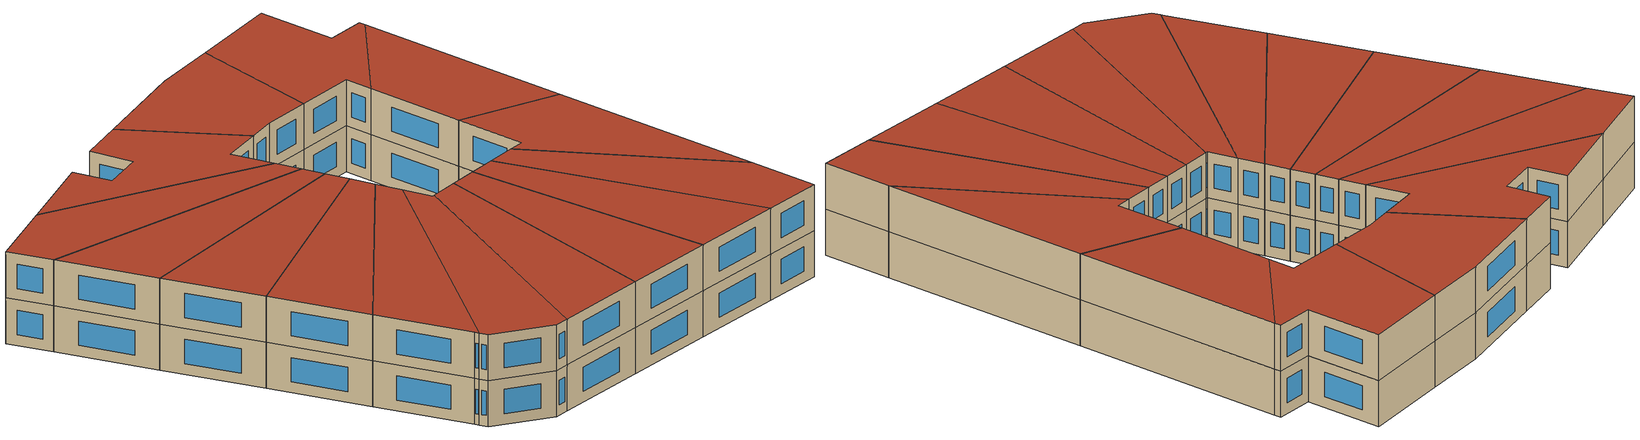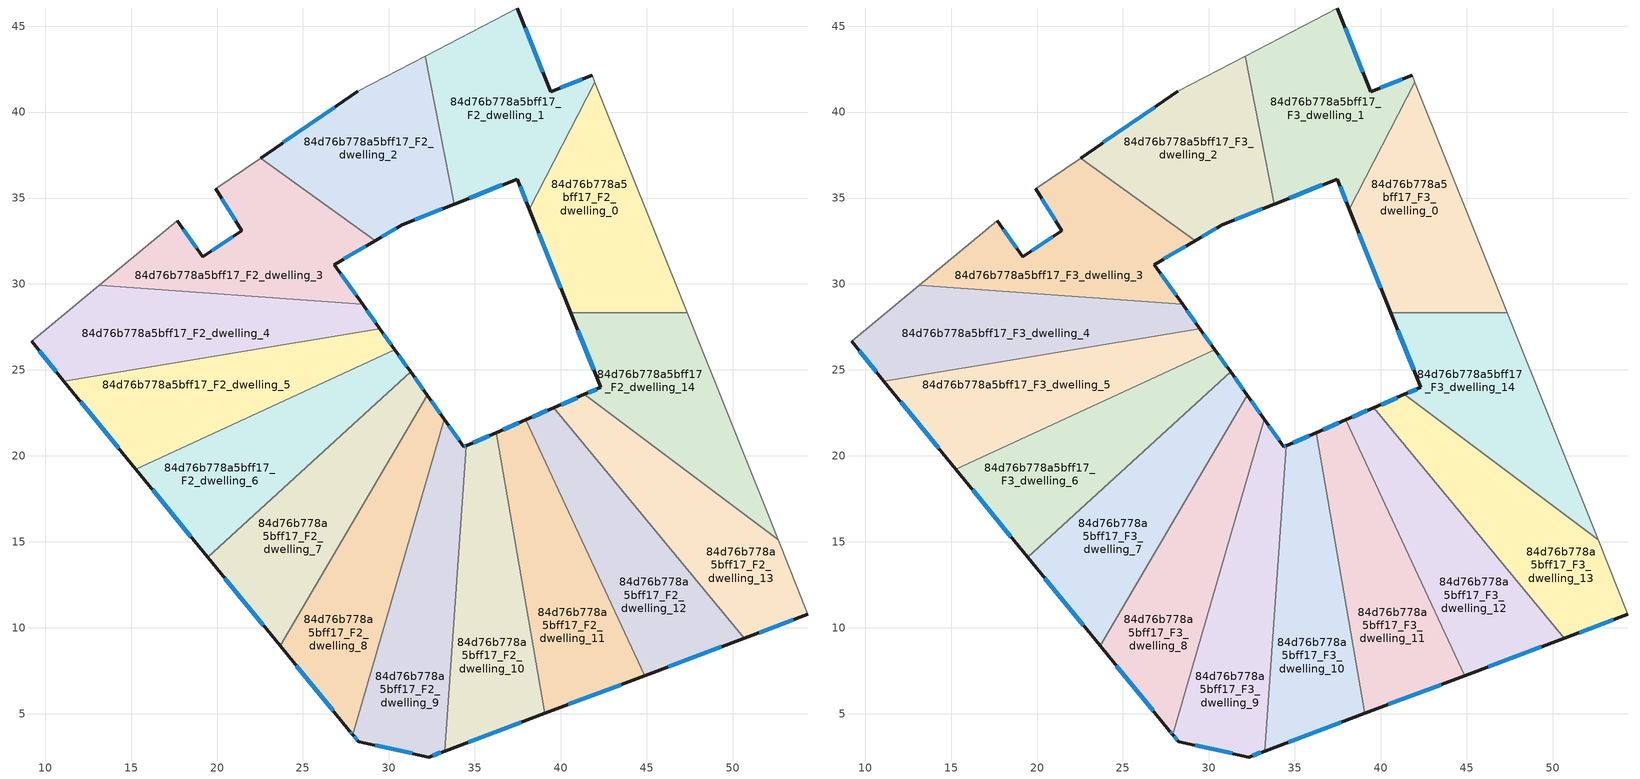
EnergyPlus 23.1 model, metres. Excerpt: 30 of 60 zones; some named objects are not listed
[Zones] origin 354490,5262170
84d76b778a5bff17_F2_dwelling_0
 floor to 84d76b778a5bff17_F1_dwelling_0 (EU_floor_Construction): 41.98,41.73 47.35,28.33 40.57,28.33 38.16,34.36 z6
 wall outside (EU_wall_Construction): 38.16,34.36 40.58,28.33 z6:9
 wall adiabatic (EU_wall_Construction): 47.35,28.33 41.98,41.73 z6:9
 wall to 84d76b778a5bff17_F2_dwelling_1 (EU_wall_Construction): 41.98,41.73 38.16,34.36 z6:9
 wall to 84d76b778a5bff17_F2_dwelling_14 (EU_wall_Construction): 40.57,28.33 47.35,28.33 z6:9
 window (EU_Window_Construction): 38.73,32.94 40.01,29.74 z6.7:8.3
84d76b778a5bff17_F2_dwelling_1
 floor to 84d76b778a5bff17_F1_dwelling_1 (EU_floor_Construction): 41.82,42.13 41.98,41.73 38.16,34.36 37.47,36.1 33.8,34.64 32.12,43.26 37.47,46.05 39.42,41.18 z6
 wall outside (EU_wall_Construction): 41.82,42.13 39.42,41.18 37.47,46.05 / 33.8,34.64 37.47,36.1 38.16,34.36 z6:9
 wall adiabatic (EU_wall_Construction): 41.98,41.73 41.82,42.13 / 37.47,46.05 32.12,43.26 z6:9
 wall to 84d76b778a5bff17_F2_dwelling_2 (EU_wall_Construction): 32.12,43.26 33.8,34.64 z6:9
 window (EU_Window_Construction): 41.26,41.91 39.98,41.4 / 37.63,35.69 38,34.77 / 34.66,34.99 36.61,35.76 / 38.96,42.32 37.92,44.91 z6.7:8.3
84d76b778a5bff17_F2_dwelling_10
 floor to 84d76b778a5bff17_F1_dwelling_10 (EU_floor_Construction): 36.24,21.35 39.07,5.02 33.24,2.83 34.49,20.59 z6
 wall outside (EU_wall_Construction): 36.24,21.35 34.49,20.59 / 33.24,2.83 39.07,5.02 z6:9
 wall to 84d76b778a5bff17_F2_dwelling_11 (EU_wall_Construction): 39.07,5.02 36.24,21.35 z6:9
 wall to 84d76b778a5bff17_F2_dwelling_9 (EU_wall_Construction): 34.49,20.59 33.24,2.83 z6:9
 window (EU_Window_Construction): 35.83,21.17 34.9,20.77 / 34.61,3.34 37.7,4.5 z6.7:8.3
84d76b778a5bff17_F2_dwelling_11
 floor to 84d76b778a5bff17_F1_dwelling_11 (EU_floor_Construction): 37.95,22.09 44.89,7.21 39.07,5.02 36.24,21.35 z6
 wall outside (EU_wall_Construction): 37.95,22.09 36.24,21.35 / 39.07,5.02 44.89,7.21 z6:9
 wall to 84d76b778a5bff17_F2_dwelling_12 (EU_wall_Construction): 44.89,7.21 37.95,22.09 z6:9
 window (EU_Window_Construction): 37.55,21.92 36.64,21.53 / 40.44,5.53 43.52,6.7 z6.7:8.3
84d76b778a5bff17_F2_dwelling_12
 floor to 84d76b778a5bff17_F1_dwelling_12 (EU_floor_Construction): 39.6,22.81 50.69,9.39 44.89,7.21 37.95,22.09 z6
 wall outside (EU_wall_Construction): 39.6,22.81 37.95,22.09 / 44.89,7.21 50.69,9.39 z6:9
 wall to 84d76b778a5bff17_F2_dwelling_13 (EU_wall_Construction): 50.69,9.39 39.6,22.81 z6:9
 window (EU_Window_Construction): 39.21,22.64 38.33,22.26 / 46.25,7.72 49.32,8.88 z6.7:8.3
84d76b778a5bff17_F2_dwelling_13
 floor to 84d76b778a5bff17_F1_dwelling_13 (EU_floor_Construction): 52.64,15.11 54.37,10.78 50.69,9.39 39.6,22.81 41.37,23.57 z6
 wall outside (EU_wall_Construction): 41.37,23.57 39.6,22.81 / 50.69,9.39 54.37,10.78 z6:9
 wall adiabatic (EU_wall_Construction): 54.37,10.78 52.64,15.11 z6:9
 wall to 84d76b778a5bff17_F2_dwelling_14 (EU_wall_Construction): 52.64,15.11 41.37,23.57 z6:9
 window (EU_Window_Construction): 40.95,23.39 40.02,22.99 / 51.55,9.72 53.51,10.46 z6.7:8.3
84d76b778a5bff17_F2_dwelling_14
 floor to 84d76b778a5bff17_F1_dwelling_14 (EU_floor_Construction): 47.35,28.33 52.64,15.11 41.37,23.57 42.31,23.98 40.57,28.33 z6
 wall outside (EU_wall_Construction): 40.58,28.33 42.31,23.98 41.37,23.57 z6:9
 wall adiabatic (EU_wall_Construction): 52.64,15.11 47.35,28.33 z6:9
 window (EU_Window_Construction): 42.09,23.89 41.59,23.67 / 40.98,27.31 41.9,25 z6.7:8.3
84d76b778a5bff17_F2_dwelling_2
 floor to 84d76b778a5bff17_F1_dwelling_2 (EU_floor_Construction): 32.12,43.26 33.8,34.64 30.78,33.44 29.21,32.52 22.53,37.32 28.18,41.2 z6
 wall outside (EU_wall_Construction): 29.21,32.52 30.78,33.44 33.8,34.64 / 28.18,41.2 22.53,37.32 z6:9
 wall adiabatic (EU_wall_Construction): 32.12,43.26 28.18,41.2 z6:9
 wall to 84d76b778a5bff17_F2_dwelling_3 (EU_wall_Construction): 22.53,37.32 29.21,32.52 z6:9
 window (EU_Window_Construction): 31.49,33.72 33.09,34.36 / 29.58,32.74 30.41,33.23 / 26.85,40.29 23.86,38.23 z6.7:8.3
84d76b778a5bff17_F2_dwelling_3
 floor to 84d76b778a5bff17_F1_dwelling_3 (EU_floor_Construction): 29.21,32.52 26.82,31.13 28.47,28.81 13.15,29.92 17.69,33.68 19.16,31.59 21.45,33.11 19.92,35.53 22.53,37.32 z6
 wall outside (EU_wall_Construction): 19.92,35.53 21.45,33.11 19.16,31.59 17.69,33.68 / 28.47,28.81 26.82,31.13 29.21,32.52 z6:9
 wall adiabatic (EU_wall_Construction): 22.53,37.32 19.92,35.53 / 17.69,33.68 13.15,29.92 z6:9
 wall to 84d76b778a5bff17_F2_dwelling_4 (EU_wall_Construction): 13.15,29.92 28.47,28.81 z6:9
 window (EU_Window_Construction): 20.91,32.75 19.7,31.94 / 20.28,34.96 21.09,33.68 / 27.38,31.45 28.65,32.19 / 28.09,29.35 27.21,30.58 / 18.82,32.08 18.04,33.19 z6.7:8.3
84d76b778a5bff17_F2_dwelling_4
 floor to 84d76b778a5bff17_F1_dwelling_4 (EU_floor_Construction): 28.47,28.81 29.47,27.4 11.1,24.35 9.21,26.66 13.15,29.92 z6
 wall outside (EU_wall_Construction): 29.47,27.4 28.47,28.81 / 9.21,26.66 11.1,24.35 z6:9
 wall adiabatic (EU_wall_Construction): 13.15,29.92 9.21,26.66 z6:9
 wall to 84d76b778a5bff17_F2_dwelling_5 (EU_wall_Construction): 11.1,24.35 29.47,27.4 z6:9
 window (EU_Window_Construction): 29.24,27.73 28.71,28.48 / 9.66,26.12 10.65,24.9 z6.7:8.3
84d76b778a5bff17_F2_dwelling_5
 floor to 84d76b778a5bff17_F1_dwelling_5 (EU_floor_Construction): 29.47,27.4 30.35,26.17 15.28,19.23 11.1,24.35 z6
 wall outside (EU_wall_Construction): 30.35,26.17 29.47,27.4 / 11.1,24.35 15.28,19.23 z6:9
 wall to 84d76b778a5bff17_F2_dwelling_6 (EU_wall_Construction): 15.28,19.23 30.35,26.17 z6:9
 window (EU_Window_Construction): 30.14,26.46 29.68,27.11 / 12.08,23.15 14.3,20.43 z6.7:8.3
84d76b778a5bff17_F2_dwelling_6
 floor to 84d76b778a5bff17_F1_dwelling_6 (EU_floor_Construction): 30.35,26.17 31.26,24.88 19.47,14.1 15.28,19.23 z6
 wall outside (EU_wall_Construction): 31.26,24.88 30.35,26.17 / 15.28,19.23 19.47,14.1 z6:9
 wall to 84d76b778a5bff17_F2_dwelling_7 (EU_wall_Construction): 19.47,14.1 31.26,24.88 z6:9
 window (EU_Window_Construction): 31.05,25.18 30.56,25.87 / 16.26,18.03 18.48,15.3 z6.7:8.3
84d76b778a5bff17_F2_dwelling_7
 floor to 84d76b778a5bff17_F1_dwelling_7 (EU_floor_Construction): 31.26,24.88 32.22,23.53 23.67,8.95 19.47,14.1 z6
 wall outside (EU_wall_Construction): 32.22,23.53 31.26,24.88 / 19.47,14.1 23.67,8.95 z6:9
 wall to 84d76b778a5bff17_F2_dwelling_8 (EU_wall_Construction): 23.67,8.95 32.22,23.53 z6:9
 window (EU_Window_Construction): 32,23.85 31.49,24.56 / 20.46,12.89 22.69,10.16 z6.7:8.3
84d76b778a5bff17_F2_dwelling_8
 floor to 84d76b778a5bff17_F1_dwelling_8 (EU_floor_Construction): 32.22,23.53 33.23,22.12 27.89,3.78 27.69,4.02 23.67,8.95 z6
 wall outside (EU_wall_Construction): 33.23,22.12 32.22,23.53 / 23.67,8.95 27.69,4.02 27.89,3.78 z6:9
 wall to 84d76b778a5bff17_F2_dwelling_9 (EU_wall_Construction): 27.89,3.78 33.23,22.12 z6:9
 window (EU_Window_Construction): 32.99,22.45 32.46,23.2 / 27.74,3.96 27.84,3.84 / 24.62,7.79 26.75,5.18 z6.7:8.3
84d76b778a5bff17_F2_dwelling_9
 floor to 84d76b778a5bff17_F1_dwelling_9 (EU_floor_Construction): 33.23,22.12 34.35,20.53 34.49,20.59 33.24,2.83 32.33,2.48 28.23,3.36 27.89,3.78 z6
 wall outside (EU_wall_Construction): 34.49,20.59 34.35,20.53 33.23,22.12 / 27.89,3.78 28.23,3.36 32.33,2.48 33.24,2.83 z6:9
 window (EU_Window_Construction): 34.09,20.9 33.49,21.74 / 34.46,20.58 34.39,20.55 / 32.54,2.56 33.03,2.74 / 29.2,3.15 31.37,2.69 / 27.97,3.68 28.15,3.46 z6.7:8.3
84d76b778a5bff17_F3_dwelling_0
 floor to 84d76b778a5bff17_F2_dwelling_0 (EU_floor_Construction): 41.98,41.73 47.35,28.33 40.57,28.33 38.16,34.36 z9
 wall outside (EU_wall_Construction): 38.16,34.36 40.58,28.33 z9:12
 wall adiabatic (EU_wall_Construction): 47.35,28.33 41.98,41.73 z9:12
 wall to 84d76b778a5bff17_F3_dwelling_1 (EU_wall_Construction): 41.98,41.73 38.16,34.36 z9:12
 wall to 84d76b778a5bff17_F3_dwelling_14 (EU_wall_Construction): 40.57,28.33 47.35,28.33 z9:12
 window (EU_Window_Construction): 38.73,32.94 40.01,29.74 z9.7:11.3
 roof outside (EU_roof_Construction): 47.35,28.33 41.98,41.73 38.16,34.36 40.58,28.33 z12
84d76b778a5bff17_F3_dwelling_1
 floor to 84d76b778a5bff17_F2_dwelling_1 (EU_floor_Construction): 41.82,42.13 41.98,41.73 38.16,34.36 37.47,36.1 33.8,34.64 32.12,43.26 37.47,46.05 39.42,41.18 z9
 wall outside (EU_wall_Construction): 41.82,42.13 39.42,41.18 37.47,46.05 / 33.8,34.64 37.47,36.1 38.16,34.36 z9:12
 wall adiabatic (EU_wall_Construction): 41.98,41.73 41.82,42.13 / 37.47,46.05 32.12,43.26 z9:12
 wall to 84d76b778a5bff17_F3_dwelling_2 (EU_wall_Construction): 32.12,43.26 33.8,34.64 z9:12
 window (EU_Window_Construction): 41.26,41.91 39.98,41.4 / 37.63,35.69 38,34.77 / 34.66,34.99 36.61,35.76 / 38.96,42.32 37.92,44.91 z9.7:11.3
 roof outside (EU_roof_Construction): 38.16,34.36 41.98,41.73 41.82,42.13 39.42,41.18 37.47,46.05 32.12,43.26 33.8,34.64 37.47,36.1 z12
84d76b778a5bff17_F3_dwelling_10
 floor to 84d76b778a5bff17_F2_dwelling_10 (EU_floor_Construction): 36.24,21.35 39.07,5.02 33.24,2.83 34.49,20.59 z9
 wall outside (EU_wall_Construction): 36.24,21.35 34.49,20.59 / 33.24,2.83 39.07,5.02 z9:12
 wall to 84d76b778a5bff17_F3_dwelling_11 (EU_wall_Construction): 39.07,5.02 36.24,21.35 z9:12
 wall to 84d76b778a5bff17_F3_dwelling_9 (EU_wall_Construction): 34.49,20.59 33.24,2.83 z9:12
 window (EU_Window_Construction): 35.83,21.17 34.9,20.77 / 34.61,3.34 37.7,4.5 z9.7:11.3
 roof outside (EU_roof_Construction): 39.07,5.02 36.24,21.35 34.49,20.59 33.24,2.83 z12
84d76b778a5bff17_F3_dwelling_11
 floor to 84d76b778a5bff17_F2_dwelling_11 (EU_floor_Construction): 37.95,22.09 44.89,7.21 39.07,5.02 36.24,21.35 z9
 wall outside (EU_wall_Construction): 37.95,22.09 36.24,21.35 / 39.07,5.02 44.89,7.21 z9:12
 wall to 84d76b778a5bff17_F3_dwelling_12 (EU_wall_Construction): 44.89,7.21 37.95,22.09 z9:12
 window (EU_Window_Construction): 37.55,21.92 36.64,21.53 / 40.44,5.53 43.52,6.7 z9.7:11.3
 roof outside (EU_roof_Construction): 44.89,7.21 37.95,22.09 36.24,21.35 39.07,5.02 z12
84d76b778a5bff17_F3_dwelling_12
 floor to 84d76b778a5bff17_F2_dwelling_12 (EU_floor_Construction): 39.6,22.81 50.69,9.39 44.89,7.21 37.95,22.09 z9
 wall outside (EU_wall_Construction): 39.6,22.81 37.95,22.09 / 44.89,7.21 50.69,9.39 z9:12
 wall to 84d76b778a5bff17_F3_dwelling_13 (EU_wall_Construction): 50.69,9.39 39.6,22.81 z9:12
 window (EU_Window_Construction): 39.21,22.64 38.33,22.26 / 46.25,7.72 49.32,8.88 z9.7:11.3
 roof outside (EU_roof_Construction): 50.69,9.39 39.6,22.81 37.95,22.09 44.89,7.21 z12
84d76b778a5bff17_F3_dwelling_13
 floor to 84d76b778a5bff17_F2_dwelling_13 (EU_floor_Construction): 52.64,15.11 54.37,10.78 50.69,9.39 39.6,22.81 41.37,23.57 z9
 wall outside (EU_wall_Construction): 41.37,23.57 39.6,22.81 / 50.69,9.39 54.37,10.78 z9:12
 wall adiabatic (EU_wall_Construction): 54.37,10.78 52.64,15.11 z9:12
 wall to 84d76b778a5bff17_F3_dwelling_14 (EU_wall_Construction): 52.64,15.11 41.37,23.57 z9:12
 window (EU_Window_Construction): 40.95,23.39 40.02,22.99 / 51.55,9.72 53.51,10.46 z9.7:11.3
 roof outside (EU_roof_Construction): 54.37,10.78 52.64,15.11 41.37,23.57 39.6,22.81 50.69,9.39 z12
84d76b778a5bff17_F3_dwelling_14
 floor to 84d76b778a5bff17_F2_dwelling_14 (EU_floor_Construction): 47.35,28.33 52.64,15.11 41.37,23.57 42.31,23.98 40.57,28.33 z9
 wall outside (EU_wall_Construction): 40.58,28.33 42.31,23.98 41.37,23.57 z9:12
 wall adiabatic (EU_wall_Construction): 52.64,15.11 47.35,28.33 z9:12
 window (EU_Window_Construction): 42.09,23.89 41.59,23.67 / 40.98,27.31 41.9,25 z9.7:11.3
 roof outside (EU_roof_Construction): 52.64,15.11 47.35,28.33 40.58,28.33 42.31,23.98 41.37,23.57 z12
84d76b778a5bff17_F3_dwelling_2
 floor to 84d76b778a5bff17_F2_dwelling_2 (EU_floor_Construction): 32.12,43.26 33.8,34.64 30.78,33.44 29.21,32.52 22.53,37.32 28.18,41.2 z9
 wall outside (EU_wall_Construction): 29.21,32.52 30.78,33.44 33.8,34.64 / 28.18,41.2 22.53,37.32 z9:12
 wall adiabatic (EU_wall_Construction): 32.12,43.26 28.18,41.2 z9:12
 wall to 84d76b778a5bff17_F3_dwelling_3 (EU_wall_Construction): 22.53,37.32 29.21,32.52 z9:12
 window (EU_Window_Construction): 31.49,33.72 33.09,34.36 / 29.58,32.74 30.41,33.23 / 26.85,40.29 23.86,38.23 z9.7:11.3
 roof outside (EU_roof_Construction): 33.8,34.64 32.12,43.26 28.18,41.2 22.53,37.32 29.21,32.52 30.78,33.44 z12
84d76b778a5bff17_F3_dwelling_3
 floor to 84d76b778a5bff17_F2_dwelling_3 (EU_floor_Construction): 29.21,32.52 26.82,31.13 28.47,28.81 13.15,29.92 17.69,33.68 19.16,31.59 21.45,33.11 19.92,35.53 22.53,37.32 z9
 wall outside (EU_wall_Construction): 19.92,35.53 21.45,33.11 19.16,31.59 17.69,33.68 / 28.47,28.81 26.82,31.13 29.21,32.52 z9:12
 wall adiabatic (EU_wall_Construction): 22.53,37.32 19.92,35.53 / 17.69,33.68 13.15,29.92 z9:12
 wall to 84d76b778a5bff17_F3_dwelling_4 (EU_wall_Construction): 13.15,29.92 28.47,28.81 z9:12
 window (EU_Window_Construction): 20.91,32.75 19.7,31.94 / 20.28,34.96 21.09,33.68 / 27.38,31.45 28.65,32.19 / 28.09,29.35 27.21,30.58 / 18.82,32.08 18.04,33.19 z9.7:11.3
 roof outside (EU_roof_Construction): 28.47,28.81 26.82,31.13 29.21,32.52 22.53,37.32 19.92,35.53 21.45,33.11 19.16,31.59 17.69,33.68 13.15,29.92 z12
84d76b778a5bff17_F3_dwelling_4
 floor to 84d76b778a5bff17_F2_dwelling_4 (EU_floor_Construction): 28.47,28.81 29.47,27.4 11.1,24.35 9.21,26.66 13.15,29.92 z9
 wall outside (EU_wall_Construction): 29.47,27.4 28.47,28.81 / 9.21,26.66 11.1,24.35 z9:12
 wall adiabatic (EU_wall_Construction): 13.15,29.92 9.21,26.66 z9:12
 wall to 84d76b778a5bff17_F3_dwelling_5 (EU_wall_Construction): 11.1,24.35 29.47,27.4 z9:12
 window (EU_Window_Construction): 29.24,27.73 28.71,28.48 / 9.66,26.12 10.65,24.9 z9.7:11.3
 roof outside (EU_roof_Construction): 29.47,27.4 28.47,28.81 13.15,29.92 9.21,26.66 11.1,24.35 z12
84d76b778a5bff17_F3_dwelling_5
 floor to 84d76b778a5bff17_F2_dwelling_5 (EU_floor_Construction): 29.47,27.4 30.35,26.17 15.28,19.23 11.1,24.35 z9
 wall outside (EU_wall_Construction): 30.35,26.17 29.47,27.4 / 11.1,24.35 15.28,19.23 z9:12
 wall to 84d76b778a5bff17_F3_dwelling_6 (EU_wall_Construction): 15.28,19.23 30.35,26.17 z9:12
 window (EU_Window_Construction): 30.14,26.46 29.68,27.11 / 12.08,23.15 14.3,20.43 z9.7:11.3
 roof outside (EU_roof_Construction): 30.35,26.17 29.47,27.4 11.1,24.35 15.28,19.23 z12
84d76b778a5bff17_F3_dwelling_6
 floor to 84d76b778a5bff17_F2_dwelling_6 (EU_floor_Construction): 30.35,26.17 31.26,24.88 19.47,14.1 15.28,19.23 z9
 wall outside (EU_wall_Construction): 31.26,24.88 30.35,26.17 / 15.28,19.23 19.47,14.1 z9:12
 wall to 84d76b778a5bff17_F3_dwelling_7 (EU_wall_Construction): 19.47,14.1 31.26,24.88 z9:12
 window (EU_Window_Construction): 31.05,25.18 30.56,25.87 / 16.26,18.03 18.48,15.3 z9.7:11.3
 roof outside (EU_roof_Construction): 31.26,24.88 30.35,26.17 15.28,19.23 19.47,14.1 z12
84d76b778a5bff17_F3_dwelling_7
 floor to 84d76b778a5bff17_F2_dwelling_7 (EU_floor_Construction): 31.26,24.88 32.22,23.53 23.67,8.95 19.47,14.1 z9
 wall outside (EU_wall_Construction): 32.22,23.53 31.26,24.88 / 19.47,14.1 23.67,8.95 z9:12
 wall to 84d76b778a5bff17_F3_dwelling_8 (EU_wall_Construction): 23.67,8.95 32.22,23.53 z9:12
 window (EU_Window_Construction): 32,23.85 31.49,24.56 / 20.46,12.89 22.69,10.16 z9.7:11.3
 roof outside (EU_roof_Construction): 23.67,8.95 32.22,23.53 31.26,24.88 19.47,14.1 z12
84d76b778a5bff17_F3_dwelling_8
 floor to 84d76b778a5bff17_F2_dwelling_8 (EU_floor_Construction): 32.22,23.53 33.23,22.12 27.89,3.78 27.69,4.02 23.67,8.95 z9
 wall outside (EU_wall_Construction): 33.23,22.12 32.22,23.53 / 23.67,8.95 27.69,4.02 27.89,3.78 z9:12
 wall to 84d76b778a5bff17_F3_dwelling_9 (EU_wall_Construction): 27.89,3.78 33.23,22.12 z9:12
 window (EU_Window_Construction): 32.99,22.45 32.46,23.2 / 27.74,3.96 27.84,3.84 / 24.62,7.79 26.75,5.18 z9.7:11.3
 roof outside (EU_roof_Construction): 27.89,3.78 33.23,22.12 32.22,23.53 23.67,8.95 27.69,4.02 z12
84d76b778a5bff17_F3_dwelling_9
 floor to 84d76b778a5bff17_F2_dwelling_9 (EU_floor_Construction): 33.23,22.12 34.35,20.53 34.49,20.59 33.24,2.83 32.33,2.48 28.23,3.36 27.89,3.78 z9
 wall outside (EU_wall_Construction): 34.49,20.59 34.35,20.53 33.23,22.12 / 27.89,3.78 28.23,3.36 32.33,2.48 33.24,2.83 z9:12
 window (EU_Window_Construction): 34.09,20.9 33.49,21.74 / 34.46,20.58 34.39,20.55 / 32.54,2.56 33.03,2.74 / 29.2,3.15 31.37,2.69 / 27.97,3.68 28.15,3.46 z9.7:11.3
 roof outside (EU_roof_Construction): 33.24,2.83 34.49,20.59 34.35,20.53 33.23,22.12 27.89,3.78 28.23,3.36 32.33,2.48 z12
[Building]
EU S2 Campaign: North Axis=0; Terrain=City; Solar Distribution=FullExterior
[Site:Location]
Budapest.Ferenc.Liszt.Intl.AP: Latitude=47.437; Longitude=19.256; Time Zone=1; Elevation=185
[SizingPeriod:WeatherFileDays]
AnnualSizingPeriod: Begin Month=1; Begin Day of Month=1; End Month=12; End Day of Month=31; Day of Week for Start Day=Monday; Use Weather File Daylight Saving Period=No; Use Weather File Rain and Snow Indicators=No
[MATERIAL]
EU_InternalMass_Material: Roughness=MediumRough; Thickness=0.1; Conductivity=1; Density=1800; Specific Heat=900; Thermal Absorptance=0.9; Solar Absorptance=0.7; Visible Absorptance=0.7
[MATERIAL:NOMASS] Roughness=MediumRough; Thermal Absorptance=0.9; Solar Absorptance=0.7; Visible Absorptance=0.7
Name | Thermal Resistance
EU_wall_NoMass | 0.832559
EU_roof_NoMass | 1.39638
EU_floor_NoMass | 0.872794
[WINDOWMATERIAL:SIMPLEGLAZINGSYSTEM]
EU_Window_SimpleGlazing: UFactor=2.79869; Solar Heat Gain Coefficient=0.75; Visible Transmittance=0.75
[CONSTRUCTION]
EU_wall_Construction: EU_wall_NoMass
EU_roof_Construction: EU_roof_NoMass
EU_floor_Construction: EU_floor_NoMass
EU_Window_Construction: EU_Window_SimpleGlazing
EU_InternalMass_Construction: EU_InternalMass_Material
[ZONE] Type=1; Multiplier=1; Ceiling Height=autocalculate; Floor Area=autocalculate; Part of Total Floor Area=Yes
Name | Volume
84d76b778a5bff17_F2_dwelling_0; 84d76b778a5bff17_F3_dwelling_0 | 197.385
84d76b778a5bff17_F2_dwelling_1; 84d76b778a5bff17_F3_dwelling_1 | 197.366
84d76b778a5bff17_F2_dwelling_10; 84d76b778a5bff17_F3_dwelling_10 | 197.343
84d76b778a5bff17_F2_dwelling_11; 84d76b778a5bff17_F3_dwelling_11; 84d76b778a5bff17_F2_dwelling_13; 84d76b778a5bff17_F3_dwelling_13; 84d76b778a5bff17_F2_dwelling_7; 84d76b778a5bff17_F3_dwelling_7 | 197.391
84d76b778a5bff17_F2_dwelling_12; 84d76b778a5bff17_F3_dwelling_12 | 197.373
84d76b778a5bff17_F2_dwelling_14; 84d76b778a5bff17_F3_dwelling_14 | 197.375
84d76b778a5bff17_F2_dwelling_2; 84d76b778a5bff17_F3_dwelling_2 | 197.383
84d76b778a5bff17_F2_dwelling_3; 84d76b778a5bff17_F3_dwelling_3 | 197.359
84d76b778a5bff17_F2_dwelling_4; 84d76b778a5bff17_F3_dwelling_4 | 197.417
84d76b778a5bff17_F2_dwelling_5; 84d76b778a5bff17_F3_dwelling_5 | 197.37
84d76b778a5bff17_F2_dwelling_6; 84d76b778a5bff17_F3_dwelling_6 | 197.358
84d76b778a5bff17_F2_dwelling_8; 84d76b778a5bff17_F3_dwelling_8 | 197.36
84d76b778a5bff17_F2_dwelling_9; 84d76b778a5bff17_F3_dwelling_9 | 197.399
[INTERNALMASS] Construction=EU_InternalMass_Construction
Name | Zone or ZoneList | Surface Area
84d76b778a5bff17_F2_dwelling_0_EU_InternalMass | 84d76b778a5bff17_F2_dwelling_0 | 65.795
84d76b778a5bff17_F2_dwelling_1_EU_InternalMass | 84d76b778a5bff17_F2_dwelling_1 | 65.7886
84d76b778a5bff17_F2_dwelling_2_EU_InternalMass | 84d76b778a5bff17_F2_dwelling_2 | 65.7945
84d76b778a5bff17_F2_dwelling_3_EU_InternalMass | 84d76b778a5bff17_F2_dwelling_3 | 65.7862
84d76b778a5bff17_F2_dwelling_4_EU_InternalMass | 84d76b778a5bff17_F2_dwelling_4 | 65.8056
84d76b778a5bff17_F2_dwelling_5_EU_InternalMass | 84d76b778a5bff17_F2_dwelling_5 | 65.79
84d76b778a5bff17_F2_dwelling_6_EU_InternalMass | 84d76b778a5bff17_F2_dwelling_6 | 65.7861
84d76b778a5bff17_F2_dwelling_7_EU_InternalMass | 84d76b778a5bff17_F2_dwelling_7 | 65.7971
84d76b778a5bff17_F2_dwelling_8_EU_InternalMass | 84d76b778a5bff17_F2_dwelling_8 | 65.7869
84d76b778a5bff17_F2_dwelling_9_EU_InternalMass | 84d76b778a5bff17_F2_dwelling_9 | 65.7996
84d76b778a5bff17_F2_dwelling_10_EU_InternalMass | 84d76b778a5bff17_F2_dwelling_10 | 65.7809
84d76b778a5bff17_F2_dwelling_11_EU_InternalMass | 84d76b778a5bff17_F2_dwelling_11 | 65.797
84d76b778a5bff17_F2_dwelling_12_EU_InternalMass | 84d76b778a5bff17_F2_dwelling_12 | 65.791
84d76b778a5bff17_F2_dwelling_13_EU_InternalMass | 84d76b778a5bff17_F2_dwelling_13 | 65.7971
84d76b778a5bff17_F2_dwelling_14_EU_InternalMass | 84d76b778a5bff17_F2_dwelling_14 | 65.7916
84d76b778a5bff17_F3_dwelling_0_EU_InternalMass | 84d76b778a5bff17_F3_dwelling_0 | 65.795
84d76b778a5bff17_F3_dwelling_1_EU_InternalMass | 84d76b778a5bff17_F3_dwelling_1 | 65.7886
84d76b778a5bff17_F3_dwelling_2_EU_InternalMass | 84d76b778a5bff17_F3_dwelling_2 | 65.7945
84d76b778a5bff17_F3_dwelling_3_EU_InternalMass | 84d76b778a5bff17_F3_dwelling_3 | 65.7862
84d76b778a5bff17_F3_dwelling_4_EU_InternalMass | 84d76b778a5bff17_F3_dwelling_4 | 65.8056
84d76b778a5bff17_F3_dwelling_5_EU_InternalMass | 84d76b778a5bff17_F3_dwelling_5 | 65.79
84d76b778a5bff17_F3_dwelling_6_EU_InternalMass | 84d76b778a5bff17_F3_dwelling_6 | 65.7861
84d76b778a5bff17_F3_dwelling_7_EU_InternalMass | 84d76b778a5bff17_F3_dwelling_7 | 65.7971
84d76b778a5bff17_F3_dwelling_8_EU_InternalMass | 84d76b778a5bff17_F3_dwelling_8 | 65.7869
84d76b778a5bff17_F3_dwelling_9_EU_InternalMass | 84d76b778a5bff17_F3_dwelling_9 | 65.7996
84d76b778a5bff17_F3_dwelling_10_EU_InternalMass | 84d76b778a5bff17_F3_dwelling_10 | 65.7809
84d76b778a5bff17_F3_dwelling_11_EU_InternalMass | 84d76b778a5bff17_F3_dwelling_11 | 65.797
84d76b778a5bff17_F3_dwelling_12_EU_InternalMass | 84d76b778a5bff17_F3_dwelling_12 | 65.791
84d76b778a5bff17_F3_dwelling_13_EU_InternalMass | 84d76b778a5bff17_F3_dwelling_13 | 65.7971
84d76b778a5bff17_F3_dwelling_14_EU_InternalMass | 84d76b778a5bff17_F3_dwelling_14 | 65.7916
[OTHEREQUIPMENT] Fuel Type=Electricity; Design Level Calculation Method=Watts/Area; Power per Zone Floor Area=1; Fraction Latent=0; Fraction Radiant=0; Fraction Lost=0; Carbon Dioxide Generation Rate=0; EndUse Subcategory=EU_Step8_InternalGains
Name | Zone or ZoneList or Space or SpaceList | Schedule
EU_Step8_InternalGain_84d76b778a5bff17_F2_dwelling_0_f000 | 84d76b778a5bff17_F2_dwelling_0 | EU_Step8_GainSchedule_84d76b778a5bff17_F2_dwelling_0_f000
EU_Step8_InternalGain_84d76b778a5bff17_F2_dwelling_1_f000 | 84d76b778a5bff17_F2_dwelling_1 | EU_Step8_GainSchedule_84d76b778a5bff17_F2_dwelling_1_f000
EU_Step8_InternalGain_84d76b778a5bff17_F2_dwelling_2_f000 | 84d76b778a5bff17_F2_dwelling_2 | EU_Step8_GainSchedule_84d76b778a5bff17_F2_dwelling_2_f000
EU_Step8_InternalGain_84d76b778a5bff17_F2_dwelling_3_f000 | 84d76b778a5bff17_F2_dwelling_3 | EU_Step8_GainSchedule_84d76b778a5bff17_F2_dwelling_3_f000
EU_Step8_InternalGain_84d76b778a5bff17_F2_dwelling_4_f000 | 84d76b778a5bff17_F2_dwelling_4 | EU_Step8_GainSchedule_84d76b778a5bff17_F2_dwelling_4_f000
EU_Step8_InternalGain_84d76b778a5bff17_F2_dwelling_5_f000 | 84d76b778a5bff17_F2_dwelling_5 | EU_Step8_GainSchedule_84d76b778a5bff17_F2_dwelling_5_f000
EU_Step8_InternalGain_84d76b778a5bff17_F2_dwelling_6_f000 | 84d76b778a5bff17_F2_dwelling_6 | EU_Step8_GainSchedule_84d76b778a5bff17_F2_dwelling_6_f000
EU_Step8_InternalGain_84d76b778a5bff17_F2_dwelling_7_f000 | 84d76b778a5bff17_F2_dwelling_7 | EU_Step8_GainSchedule_84d76b778a5bff17_F2_dwelling_7_f000
EU_Step8_InternalGain_84d76b778a5bff17_F2_dwelling_8_f000 | 84d76b778a5bff17_F2_dwelling_8 | EU_Step8_GainSchedule_84d76b778a5bff17_F2_dwelling_8_f000
EU_Step8_InternalGain_84d76b778a5bff17_F2_dwelling_9_f000 | 84d76b778a5bff17_F2_dwelling_9 | EU_Step8_GainSchedule_84d76b778a5bff17_F2_dwelling_9_f000
EU_Step8_InternalGain_84d76b778a5bff17_F2_dwelling_10_f000 | 84d76b778a5bff17_F2_dwelling_10 | EU_Step8_GainSchedule_84d76b778a5bff17_F2_dwelling_10_f000
EU_Step8_InternalGain_84d76b778a5bff17_F2_dwelling_11_f000 | 84d76b778a5bff17_F2_dwelling_11 | EU_Step8_GainSchedule_84d76b778a5bff17_F2_dwelling_11_f000
EU_Step8_InternalGain_84d76b778a5bff17_F2_dwelling_12_f000 | 84d76b778a5bff17_F2_dwelling_12 | EU_Step8_GainSchedule_84d76b778a5bff17_F2_dwelling_12_f000
EU_Step8_InternalGain_84d76b778a5bff17_F2_dwelling_13_f000 | 84d76b778a5bff17_F2_dwelling_13 | EU_Step8_GainSchedule_84d76b778a5bff17_F2_dwelling_13_f000
EU_Step8_InternalGain_84d76b778a5bff17_F2_dwelling_14_f000 | 84d76b778a5bff17_F2_dwelling_14 | EU_Step8_GainSchedule_84d76b778a5bff17_F2_dwelling_14_f000
EU_Step8_InternalGain_84d76b778a5bff17_F3_dwelling_0_f000 | 84d76b778a5bff17_F3_dwelling_0 | EU_Step8_GainSchedule_84d76b778a5bff17_F3_dwelling_0_f000
EU_Step8_InternalGain_84d76b778a5bff17_F3_dwelling_1_f000 | 84d76b778a5bff17_F3_dwelling_1 | EU_Step8_GainSchedule_84d76b778a5bff17_F3_dwelling_1_f000
EU_Step8_InternalGain_84d76b778a5bff17_F3_dwelling_2_f000 | 84d76b778a5bff17_F3_dwelling_2 | EU_Step8_GainSchedule_84d76b778a5bff17_F3_dwelling_2_f000
EU_Step8_InternalGain_84d76b778a5bff17_F3_dwelling_3_f000 | 84d76b778a5bff17_F3_dwelling_3 | EU_Step8_GainSchedule_84d76b778a5bff17_F3_dwelling_3_f000
EU_Step8_InternalGain_84d76b778a5bff17_F3_dwelling_4_f000 | 84d76b778a5bff17_F3_dwelling_4 | EU_Step8_GainSchedule_84d76b778a5bff17_F3_dwelling_4_f000
EU_Step8_InternalGain_84d76b778a5bff17_F3_dwelling_5_f000 | 84d76b778a5bff17_F3_dwelling_5 | EU_Step8_GainSchedule_84d76b778a5bff17_F3_dwelling_5_f000
EU_Step8_InternalGain_84d76b778a5bff17_F3_dwelling_6_f000 | 84d76b778a5bff17_F3_dwelling_6 | EU_Step8_GainSchedule_84d76b778a5bff17_F3_dwelling_6_f000
EU_Step8_InternalGain_84d76b778a5bff17_F3_dwelling_7_f000 | 84d76b778a5bff17_F3_dwelling_7 | EU_Step8_GainSchedule_84d76b778a5bff17_F3_dwelling_7_f000
EU_Step8_InternalGain_84d76b778a5bff17_F3_dwelling_8_f000 | 84d76b778a5bff17_F3_dwelling_8 | EU_Step8_GainSchedule_84d76b778a5bff17_F3_dwelling_8_f000
EU_Step8_InternalGain_84d76b778a5bff17_F3_dwelling_9_f000 | 84d76b778a5bff17_F3_dwelling_9 | EU_Step8_GainSchedule_84d76b778a5bff17_F3_dwelling_9_f000
EU_Step8_InternalGain_84d76b778a5bff17_F3_dwelling_10_f000 | 84d76b778a5bff17_F3_dwelling_10 | EU_Step8_GainSchedule_84d76b778a5bff17_F3_dwelling_10_f000
EU_Step8_InternalGain_84d76b778a5bff17_F3_dwelling_11_f000 | 84d76b778a5bff17_F3_dwelling_11 | EU_Step8_GainSchedule_84d76b778a5bff17_F3_dwelling_11_f000
EU_Step8_InternalGain_84d76b778a5bff17_F3_dwelling_12_f000 | 84d76b778a5bff17_F3_dwelling_12 | EU_Step8_GainSchedule_84d76b778a5bff17_F3_dwelling_12_f000
EU_Step8_InternalGain_84d76b778a5bff17_F3_dwelling_13_f000 | 84d76b778a5bff17_F3_dwelling_13 | EU_Step8_GainSchedule_84d76b778a5bff17_F3_dwelling_13_f000
EU_Step8_InternalGain_84d76b778a5bff17_F3_dwelling_14_f000 | 84d76b778a5bff17_F3_dwelling_14 | EU_Step8_GainSchedule_84d76b778a5bff17_F3_dwelling_14_f000
[ZONEVENTILATION:DESIGNFLOWRATE] Schedule=EU_AlwaysOn; Design Flow Rate Calculation Method=AirChanges/Hour; Air Changes per Hour=0.475469; Ventilation Type=Natural; Fan Pressure Rise=0; Fan Total Efficiency=1; Constant Term Coefficient=1; Temperature Term Coefficient=0; Velocity Term Coefficient=0; Velocity Squared Term Coefficient=0; Minimum Indoor Temperature=-100; Maximum Indoor Temperature=100; Delta Temperature=-100; Minimum Outdoor Temperature=-100; Maximum Outdoor Temperature=100; Maximum Wind Speed=40
Name | Zone or ZoneList or Space or SpaceList
EU_ConstantAir_84d76b778a5bff17_F2_dwelling_0 | 84d76b778a5bff17_F2_dwelling_0
EU_ConstantAir_84d76b778a5bff17_F2_dwelling_1 | 84d76b778a5bff17_F2_dwelling_1
EU_ConstantAir_84d76b778a5bff17_F2_dwelling_2 | 84d76b778a5bff17_F2_dwelling_2
EU_ConstantAir_84d76b778a5bff17_F2_dwelling_3 | 84d76b778a5bff17_F2_dwelling_3
EU_ConstantAir_84d76b778a5bff17_F2_dwelling_4 | 84d76b778a5bff17_F2_dwelling_4
EU_ConstantAir_84d76b778a5bff17_F2_dwelling_5 | 84d76b778a5bff17_F2_dwelling_5
EU_ConstantAir_84d76b778a5bff17_F2_dwelling_6 | 84d76b778a5bff17_F2_dwelling_6
EU_ConstantAir_84d76b778a5bff17_F2_dwelling_7 | 84d76b778a5bff17_F2_dwelling_7
EU_ConstantAir_84d76b778a5bff17_F2_dwelling_8 | 84d76b778a5bff17_F2_dwelling_8
EU_ConstantAir_84d76b778a5bff17_F2_dwelling_9 | 84d76b778a5bff17_F2_dwelling_9
EU_ConstantAir_84d76b778a5bff17_F2_dwelling_10 | 84d76b778a5bff17_F2_dwelling_10
EU_ConstantAir_84d76b778a5bff17_F2_dwelling_11 | 84d76b778a5bff17_F2_dwelling_11
EU_ConstantAir_84d76b778a5bff17_F2_dwelling_12 | 84d76b778a5bff17_F2_dwelling_12
EU_ConstantAir_84d76b778a5bff17_F2_dwelling_13 | 84d76b778a5bff17_F2_dwelling_13
EU_ConstantAir_84d76b778a5bff17_F2_dwelling_14 | 84d76b778a5bff17_F2_dwelling_14
EU_ConstantAir_84d76b778a5bff17_F3_dwelling_0 | 84d76b778a5bff17_F3_dwelling_0
EU_ConstantAir_84d76b778a5bff17_F3_dwelling_1 | 84d76b778a5bff17_F3_dwelling_1
EU_ConstantAir_84d76b778a5bff17_F3_dwelling_2 | 84d76b778a5bff17_F3_dwelling_2
EU_ConstantAir_84d76b778a5bff17_F3_dwelling_3 | 84d76b778a5bff17_F3_dwelling_3
EU_ConstantAir_84d76b778a5bff17_F3_dwelling_4 | 84d76b778a5bff17_F3_dwelling_4
EU_ConstantAir_84d76b778a5bff17_F3_dwelling_5 | 84d76b778a5bff17_F3_dwelling_5
EU_ConstantAir_84d76b778a5bff17_F3_dwelling_6 | 84d76b778a5bff17_F3_dwelling_6
EU_ConstantAir_84d76b778a5bff17_F3_dwelling_7 | 84d76b778a5bff17_F3_dwelling_7
EU_ConstantAir_84d76b778a5bff17_F3_dwelling_8 | 84d76b778a5bff17_F3_dwelling_8
EU_ConstantAir_84d76b778a5bff17_F3_dwelling_9 | 84d76b778a5bff17_F3_dwelling_9
EU_ConstantAir_84d76b778a5bff17_F3_dwelling_10 | 84d76b778a5bff17_F3_dwelling_10
EU_ConstantAir_84d76b778a5bff17_F3_dwelling_11 | 84d76b778a5bff17_F3_dwelling_11
EU_ConstantAir_84d76b778a5bff17_F3_dwelling_12 | 84d76b778a5bff17_F3_dwelling_12
EU_ConstantAir_84d76b778a5bff17_F3_dwelling_13 | 84d76b778a5bff17_F3_dwelling_13
EU_ConstantAir_84d76b778a5bff17_F3_dwelling_14 | 84d76b778a5bff17_F3_dwelling_14
[HVACTEMPLATE:ZONE:IDEALLOADSAIRSYSTEM] System Availability Schedule=EU_AlwaysOn; Maximum Heating Supply Air Temperature=50; Minimum Cooling Supply Air Temperature=13; Maximum Heating Supply Air Humidity Ratio=0.0156; Minimum Cooling Supply Air Humidity Ratio=0.0077; Heating Limit=NoLimit; Cooling Limit=NoLimit; Heating Availability Schedule=EU_AlwaysOn; Cooling Availability Schedule=EU_CoolingOff; Dehumidification Control Type=ConstantSensibleHeatRatio; Cooling Sensible Heat Ratio=0.7; Dehumidification Setpoint=60; Humidification Control Type=None; Humidification Setpoint=30; Outdoor Air Method=None; Outdoor Air Flow Rate per Person=0.00944; Outdoor Air Flow Rate per Zone Floor Area=0; Outdoor Air Flow Rate per Zone=0; Demand Controlled Ventilation Type=None; Outdoor Air Economizer Type=NoEconomizer; Heat Recovery Type=None; Sensible Heat Recovery Effectiveness=0.7; Latent Heat Recovery Effectiveness=0.65
Name | Template Thermostat
84d76b778a5bff17_F2_dwelling_0 | EU_HeatOnly_84d76b778a5bff17_F2_dwelling_0
84d76b778a5bff17_F2_dwelling_1 | EU_HeatOnly_84d76b778a5bff17_F2_dwelling_1
84d76b778a5bff17_F2_dwelling_2 | EU_HeatOnly_84d76b778a5bff17_F2_dwelling_2
84d76b778a5bff17_F2_dwelling_3 | EU_HeatOnly_84d76b778a5bff17_F2_dwelling_3
84d76b778a5bff17_F2_dwelling_4 | EU_HeatOnly_84d76b778a5bff17_F2_dwelling_4
84d76b778a5bff17_F2_dwelling_5 | EU_HeatOnly_84d76b778a5bff17_F2_dwelling_5
84d76b778a5bff17_F2_dwelling_6 | EU_HeatOnly_84d76b778a5bff17_F2_dwelling_6
84d76b778a5bff17_F2_dwelling_7 | EU_HeatOnly_84d76b778a5bff17_F2_dwelling_7
84d76b778a5bff17_F2_dwelling_8 | EU_HeatOnly_84d76b778a5bff17_F2_dwelling_8
84d76b778a5bff17_F2_dwelling_9 | EU_HeatOnly_84d76b778a5bff17_F2_dwelling_9
84d76b778a5bff17_F2_dwelling_10 | EU_HeatOnly_84d76b778a5bff17_F2_dwelling_10
84d76b778a5bff17_F2_dwelling_11 | EU_HeatOnly_84d76b778a5bff17_F2_dwelling_11
84d76b778a5bff17_F2_dwelling_12 | EU_HeatOnly_84d76b778a5bff17_F2_dwelling_12
84d76b778a5bff17_F2_dwelling_13 | EU_HeatOnly_84d76b778a5bff17_F2_dwelling_13
84d76b778a5bff17_F2_dwelling_14 | EU_HeatOnly_84d76b778a5bff17_F2_dwelling_14
84d76b778a5bff17_F3_dwelling_0 | EU_HeatOnly_84d76b778a5bff17_F3_dwelling_0
84d76b778a5bff17_F3_dwelling_1 | EU_HeatOnly_84d76b778a5bff17_F3_dwelling_1
84d76b778a5bff17_F3_dwelling_2 | EU_HeatOnly_84d76b778a5bff17_F3_dwelling_2
84d76b778a5bff17_F3_dwelling_3 | EU_HeatOnly_84d76b778a5bff17_F3_dwelling_3
84d76b778a5bff17_F3_dwelling_4 | EU_HeatOnly_84d76b778a5bff17_F3_dwelling_4
84d76b778a5bff17_F3_dwelling_5 | EU_HeatOnly_84d76b778a5bff17_F3_dwelling_5
84d76b778a5bff17_F3_dwelling_6 | EU_HeatOnly_84d76b778a5bff17_F3_dwelling_6
84d76b778a5bff17_F3_dwelling_7 | EU_HeatOnly_84d76b778a5bff17_F3_dwelling_7
84d76b778a5bff17_F3_dwelling_8 | EU_HeatOnly_84d76b778a5bff17_F3_dwelling_8
84d76b778a5bff17_F3_dwelling_9 | EU_HeatOnly_84d76b778a5bff17_F3_dwelling_9
84d76b778a5bff17_F3_dwelling_10 | EU_HeatOnly_84d76b778a5bff17_F3_dwelling_10
84d76b778a5bff17_F3_dwelling_11 | EU_HeatOnly_84d76b778a5bff17_F3_dwelling_11
84d76b778a5bff17_F3_dwelling_12 | EU_HeatOnly_84d76b778a5bff17_F3_dwelling_12
84d76b778a5bff17_F3_dwelling_13 | EU_HeatOnly_84d76b778a5bff17_F3_dwelling_13
84d76b778a5bff17_F3_dwelling_14 | EU_HeatOnly_84d76b778a5bff17_F3_dwelling_14
[SIZING:ZONE] Zone Cooling Design Supply Air Temperature Input Method=SupplyAirTemperature; Zone Cooling Design Supply Air Temperature=13; Zone Heating Design Supply Air Temperature Input Method=SupplyAirTemperature; Zone Heating Design Supply Air Temperature=50; Zone Cooling Design Supply Air Humidity Ratio=0.008; Zone Heating Design Supply Air Humidity Ratio=0.008; Cooling Design Air Flow Method=DesignDay; Cooling Design Air Flow Rate=0; Cooling Minimum Air Flow per Zone Floor Area=0.000762; Cooling Minimum Air Flow=0; Cooling Minimum Air Flow Fraction=0.2; Heating Design Air Flow Method=DesignDay; Heating Design Air Flow Rate=0; Heating Maximum Air Flow per Zone Floor Area=0.002032; Heating Maximum Air Flow=0.141576; Heating Maximum Air Flow Fraction=0.3; Account for Dedicated Outdoor Air System=No; Dedicated Outdoor Air System Control Strategy=NeutralSupplyAir; Dedicated Outdoor Air Low Setpoint Temperature for Design=autosize; Dedicated Outdoor Air High Setpoint Temperature for Design=autosize; Zone Load Sizing Method=Sensible Load Only No Latent Load; Zone Latent Cooling Design Supply Air Humidity Ratio Input Method=HumidityRatioDifference; Zone Cooling Design Supply Air Humidity Ratio Difference=0.005; Zone Latent Heating Design Supply Air Humidity Ratio Input Method=HumidityRatioDifference; Zone Humidification Design Supply Air Humidity Ratio Difference=0.005
84d76b778a5bff17_F2_dwelling_0; 84d76b778a5bff17_F2_dwelling_1; 84d76b778a5bff17_F2_dwelling_2; 84d76b778a5bff17_F2_dwelling_3; 84d76b778a5bff17_F2_dwelling_4; 84d76b778a5bff17_F2_dwelling_5; 84d76b778a5bff17_F2_dwelling_6; 84d76b778a5bff17_F2_dwelling_7; 84d76b778a5bff17_F2_dwelling_8; 84d76b778a5bff17_F2_dwelling_9; 84d76b778a5bff17_F2_dwelling_10; 84d76b778a5bff17_F2_dwelling_11; 84d76b778a5bff17_F2_dwelling_12; 84d76b778a5bff17_F2_dwelling_13; 84d76b778a5bff17_F2_dwelling_14; 84d76b778a5bff17_F3_dwelling_0; 84d76b778a5bff17_F3_dwelling_1; 84d76b778a5bff17_F3_dwelling_2; 84d76b778a5bff17_F3_dwelling_3; 84d76b778a5bff17_F3_dwelling_4; 84d76b778a5bff17_F3_dwelling_5; 84d76b778a5bff17_F3_dwelling_6; 84d76b778a5bff17_F3_dwelling_7; 84d76b778a5bff17_F3_dwelling_8; 84d76b778a5bff17_F3_dwelling_9; 84d76b778a5bff17_F3_dwelling_10; 84d76b778a5bff17_F3_dwelling_11; 84d76b778a5bff17_F3_dwelling_12; 84d76b778a5bff17_F3_dwelling_13; 84d76b778a5bff17_F3_dwelling_14
[SCHEDULE:CONSTANT]
Name | Hourly Value
EU_AlwaysOn | 1
EU_CoolingOff | 0
[SCHEDULE:FILE] Column Number=1; Rows to Skip at Top=0; Number of Hours of Data=8760; Column Separator=Comma; Interpolate to Timestep=No; Minutes per Item=60; Adjust Schedule for Daylight Savings=Yes
Name | File
EU_Step8_GainSchedule_84d76b778a5bff17_F2_dwelling_0_f000 | ../../schedules/84d76b778a5bff17/84d76b778a5bff17_F2_dwelling_0_f000_gain.csv
EU_Step8_GainSchedule_84d76b778a5bff17_F2_dwelling_1_f000 | ../../schedules/84d76b778a5bff17/84d76b778a5bff17_F2_dwelling_1_f000_gain.csv
EU_Step8_GainSchedule_84d76b778a5bff17_F2_dwelling_2_f000 | ../../schedules/84d76b778a5bff17/84d76b778a5bff17_F2_dwelling_2_f000_gain.csv
EU_Step8_GainSchedule_84d76b778a5bff17_F2_dwelling_3_f000 | ../../schedules/84d76b778a5bff17/84d76b778a5bff17_F2_dwelling_3_f000_gain.csv
EU_Step8_GainSchedule_84d76b778a5bff17_F2_dwelling_4_f000 | ../../schedules/84d76b778a5bff17/84d76b778a5bff17_F2_dwelling_4_f000_gain.csv
EU_Step8_GainSchedule_84d76b778a5bff17_F2_dwelling_5_f000 | ../../schedules/84d76b778a5bff17/84d76b778a5bff17_F2_dwelling_5_f000_gain.csv
EU_Step8_GainSchedule_84d76b778a5bff17_F2_dwelling_6_f000 | ../../schedules/84d76b778a5bff17/84d76b778a5bff17_F2_dwelling_6_f000_gain.csv
EU_Step8_GainSchedule_84d76b778a5bff17_F2_dwelling_7_f000 | ../../schedules/84d76b778a5bff17/84d76b778a5bff17_F2_dwelling_7_f000_gain.csv
EU_Step8_GainSchedule_84d76b778a5bff17_F2_dwelling_8_f000 | ../../schedules/84d76b778a5bff17/84d76b778a5bff17_F2_dwelling_8_f000_gain.csv
EU_Step8_GainSchedule_84d76b778a5bff17_F2_dwelling_9_f000 | ../../schedules/84d76b778a5bff17/84d76b778a5bff17_F2_dwelling_9_f000_gain.csv
EU_Step8_GainSchedule_84d76b778a5bff17_F2_dwelling_10_f000 | ../../schedules/84d76b778a5bff17/84d76b778a5bff17_F2_dwelling_10_f000_gain.csv
EU_Step8_GainSchedule_84d76b778a5bff17_F2_dwelling_11_f000 | ../../schedules/84d76b778a5bff17/84d76b778a5bff17_F2_dwelling_11_f000_gain.csv
EU_Step8_GainSchedule_84d76b778a5bff17_F2_dwelling_12_f000 | ../../schedules/84d76b778a5bff17/84d76b778a5bff17_F2_dwelling_12_f000_gain.csv
EU_Step8_GainSchedule_84d76b778a5bff17_F2_dwelling_13_f000 | ../../schedules/84d76b778a5bff17/84d76b778a5bff17_F2_dwelling_13_f000_gain.csv
EU_Step8_GainSchedule_84d76b778a5bff17_F2_dwelling_14_f000 | ../../schedules/84d76b778a5bff17/84d76b778a5bff17_F2_dwelling_14_f000_gain.csv
EU_Step8_GainSchedule_84d76b778a5bff17_F3_dwelling_0_f000 | ../../schedules/84d76b778a5bff17/84d76b778a5bff17_F3_dwelling_0_f000_gain.csv
EU_Step8_GainSchedule_84d76b778a5bff17_F3_dwelling_1_f000 | ../../schedules/84d76b778a5bff17/84d76b778a5bff17_F3_dwelling_1_f000_gain.csv
EU_Step8_GainSchedule_84d76b778a5bff17_F3_dwelling_2_f000 | ../../schedules/84d76b778a5bff17/84d76b778a5bff17_F3_dwelling_2_f000_gain.csv
EU_Step8_GainSchedule_84d76b778a5bff17_F3_dwelling_3_f000 | ../../schedules/84d76b778a5bff17/84d76b778a5bff17_F3_dwelling_3_f000_gain.csv
EU_Step8_GainSchedule_84d76b778a5bff17_F3_dwelling_4_f000 | ../../schedules/84d76b778a5bff17/84d76b778a5bff17_F3_dwelling_4_f000_gain.csv
EU_Step8_GainSchedule_84d76b778a5bff17_F3_dwelling_5_f000 | ../../schedules/84d76b778a5bff17/84d76b778a5bff17_F3_dwelling_5_f000_gain.csv
EU_Step8_GainSchedule_84d76b778a5bff17_F3_dwelling_6_f000 | ../../schedules/84d76b778a5bff17/84d76b778a5bff17_F3_dwelling_6_f000_gain.csv
EU_Step8_GainSchedule_84d76b778a5bff17_F3_dwelling_7_f000 | ../../schedules/84d76b778a5bff17/84d76b778a5bff17_F3_dwelling_7_f000_gain.csv
EU_Step8_GainSchedule_84d76b778a5bff17_F3_dwelling_8_f000 | ../../schedules/84d76b778a5bff17/84d76b778a5bff17_F3_dwelling_8_f000_gain.csv
EU_Step8_GainSchedule_84d76b778a5bff17_F3_dwelling_9_f000 | ../../schedules/84d76b778a5bff17/84d76b778a5bff17_F3_dwelling_9_f000_gain.csv
EU_Step8_GainSchedule_84d76b778a5bff17_F3_dwelling_10_f000 | ../../schedules/84d76b778a5bff17/84d76b778a5bff17_F3_dwelling_10_f000_gain.csv
EU_Step8_GainSchedule_84d76b778a5bff17_F3_dwelling_11_f000 | ../../schedules/84d76b778a5bff17/84d76b778a5bff17_F3_dwelling_11_f000_gain.csv
EU_Step8_GainSchedule_84d76b778a5bff17_F3_dwelling_12_f000 | ../../schedules/84d76b778a5bff17/84d76b778a5bff17_F3_dwelling_12_f000_gain.csv
EU_Step8_GainSchedule_84d76b778a5bff17_F3_dwelling_13_f000 | ../../schedules/84d76b778a5bff17/84d76b778a5bff17_F3_dwelling_13_f000_gain.csv
EU_Step8_GainSchedule_84d76b778a5bff17_F3_dwelling_14_f000 | ../../schedules/84d76b778a5bff17/84d76b778a5bff17_F3_dwelling_14_f000_gain.csv
